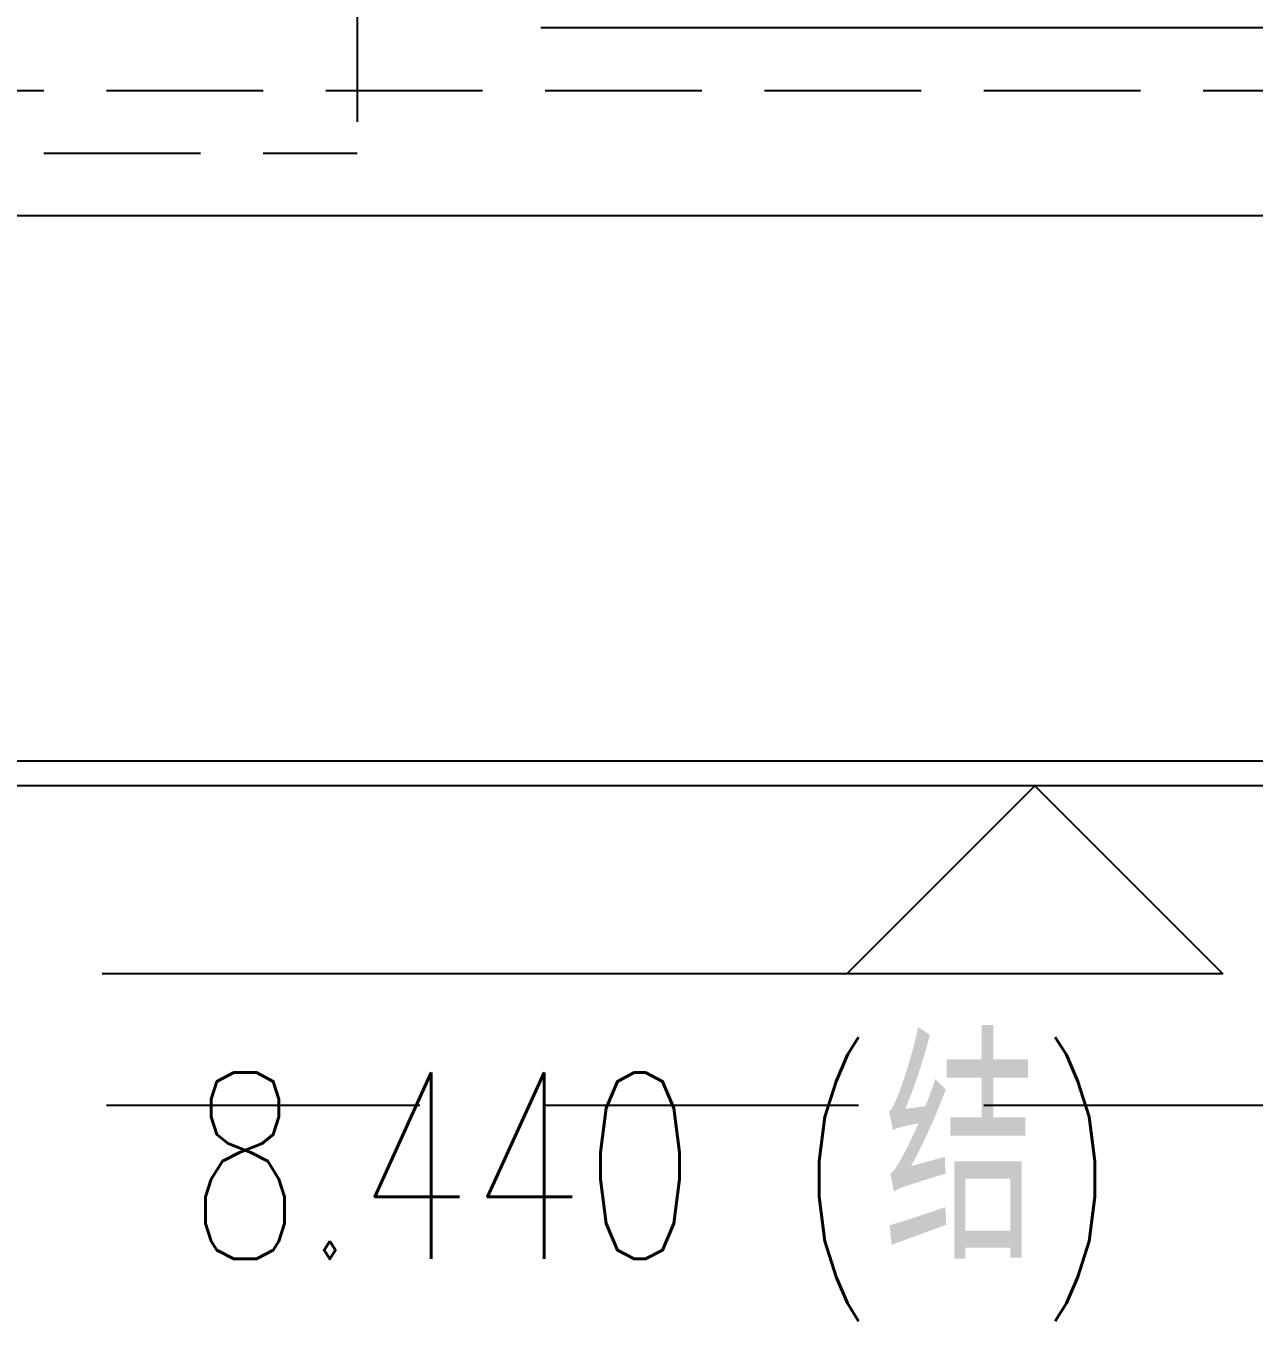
# Model space of a CAD drawing. Extents: x -1899985 to -450366, y 556196 to 2151267.
# Drawn here: x -1725339 to -1723379, y 575843 to 577910 of the extents above; entities that cross this region are included whole.
import ezdxf

# ---------------------------------------------------------------- set-up
doc = ezdxf.new("R2010")
doc.units = 0
doc.header["$LTSCALE"] = 1000
doc.header["$MEASUREMENT"] = 0
for name, pattern in [('__DASH', [0.35, 0.25, -0.1]), ('DASH', [0.35, 0.25, -0.1]), ('DOTE', [2.42, 2, -0.2, 0.02, -0.2])]:
    doc.linetypes.add(name, pattern=pattern)
for name, color, linetype in [('A-AXIS-DOTE', 14, 'DOTE'), ('A-LIN-V', 9, 'Continuous'), ('A-SFCE', 30, 'Continuous'), ('DIM_ELEV', 3, 'Continuous'), ('FHSGH10105-主梁-04', 7, 'Continuous'), ('FHSGH10105-主梁-06', 7, 'Continuous'), ('PUB_TEXT', 7, 'Continuous')]:
    doc.layers.add(name, color=color, linetype=linetype)
doc.styles.add('_TCH_DIM', font='SIMPLEX', dxfattribs={"bigfont": 'GBCBIG'})

# ---------------------------------------------------------------- blocks, each defined once
blk = doc.blocks.new('G$C2C10B007')
at = {"layer": 'A-SFCE', "linetype": 'DASH'}
for p in [(3050, 300), (-3050, 0)]:
    blk.add_line(p, (3050, 0), dxfattribs=at)
blk = doc.blocks.new('G$C845E5159')
at = {"layer": 'A-LIN-V'}
blk.add_blockref('G$C2C10B007', (8250, -1550), dxfattribs=at)
blk = doc.blocks.new('3243243')
at = {"color": 6, "linetype": 'DASH'}
blk.add_line((1570255.4, 577182.5), (1562425.4, 577182.5), dxfattribs=at)
at = {"layer": 'FHSGH10105-主梁-04', "color": 4, "linetype": 'Continuous'}
blk.add_line((1562470.6, 576982.5), (1570255.4, 576982.5), dxfattribs=at)
at = {"layer": 'FHSGH10105-主梁-06', "color": 4, "linetype": 'Continuous'}
for p, q in [((1562724.4, 576111.8), (1570255.4, 576111.8)), ((1562731.1, 576072.5), (1570255.4, 576072.5))]:
    blk.add_line(p, q, dxfattribs=at)
blk = doc.blocks.new('b234swerwr')
at = {"layer": 'A-LIN-V', "xscale": -1}
blk.add_blockref('3243243', (-250, 0), dxfattribs=at)

msp = doc.modelspace()

# ---------------------------------------------------------------- linework, layer by layer
at = {"layer": 'A-AXIS-DOTE', "linetype": '__DASH', "ltscale": 2}
msp.add_line((-1670110.4, 576187.3), (-1772486.1, 576187.3), dxfattribs=at)
at = {"layer": 'DIM_ELEV'}
for p, q in [((-1722729.2, 577907.5), (-1724517.2, 577907.5)), ((-1723729.1, 576697.5), (-1724029.1, 576397.5)), ((-1723029.1, 576697.5), (-1724029.1, 576697.5)), ((-1723729.1, 576697.5), (-1723429.1, 576397.5)), ((-1723429.1, 576397.5), (-1725217.1, 576397.5))]:
    msp.add_line(p, q, dxfattribs=at)

# ---------------------------------------------------------------- block references
at = {"layer": 'A-LIN-V'}
for name, p in [('G$C845E5159', (-1736110.4, 579257.5)), ('b234swerwr', (-157505, 625))]:
    msp.add_blockref(name, p, dxfattribs=at)

# ---------------------------------------------------------------- texts
at = {"layer": 'PUB_TEXT', "style": '_TCH_DIM'}
msp.add_text('结', height=337.6, dxfattribs=at).set_placement((-1723969.1, 575942.5))
at = {"layer": 'PUB_TEXT', "style": '_TCH_DIM', "width": 0.705882}
for s, p in [('(', (-1724109.1, 575942.5)), (')', (-1723723.4, 575942.5)), ('8.440', (-1725079.1, 575942.5))]:
    msp.add_text(s, height=297.5, dxfattribs=at).set_placement(p)

doc.saveas('drawing.dxf')
